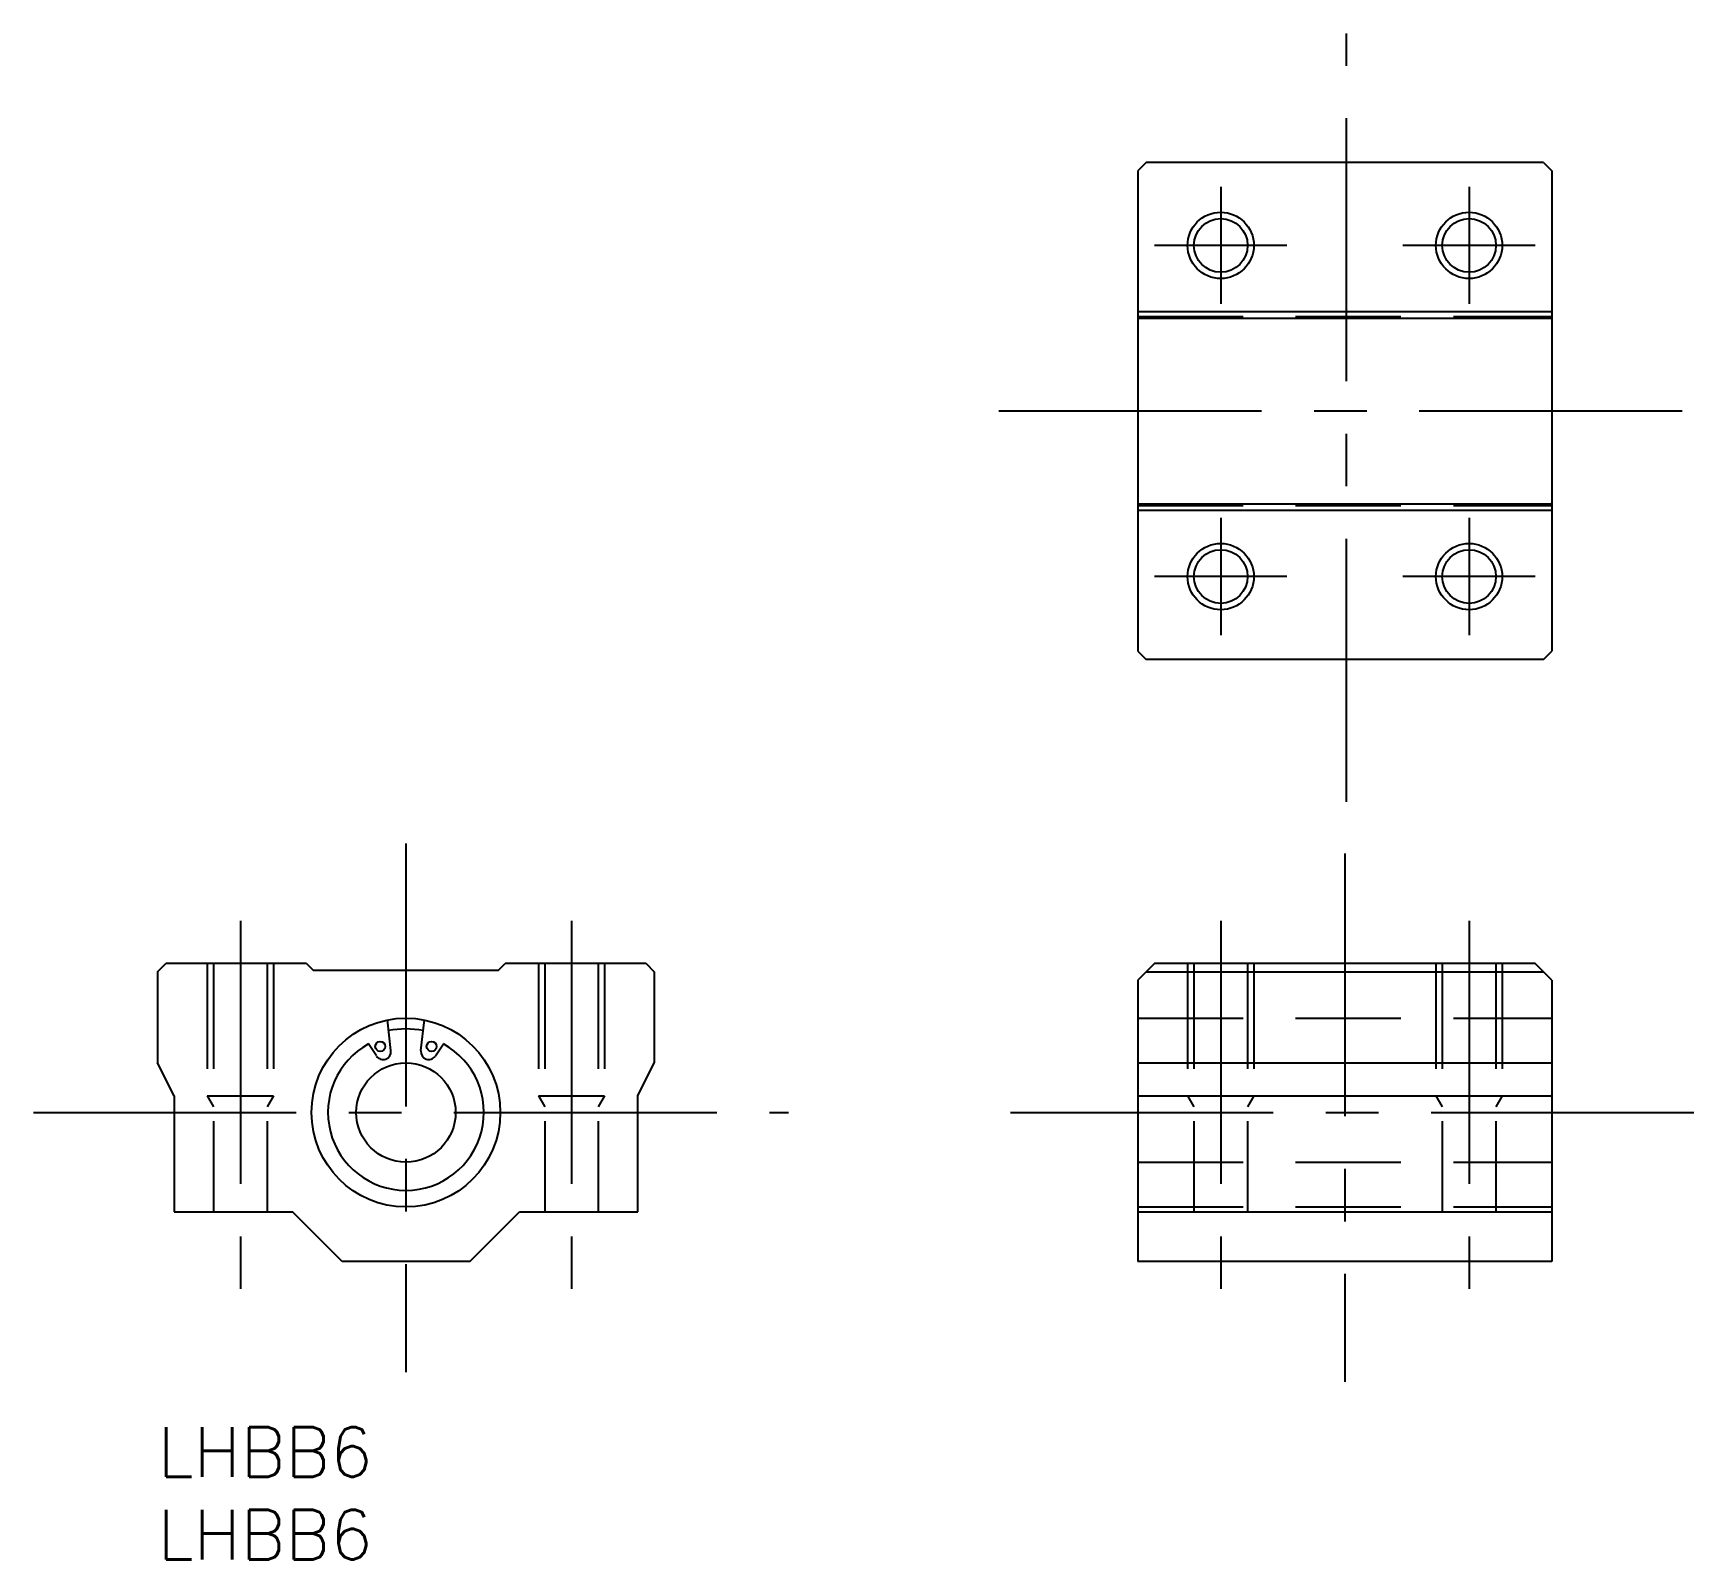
# Model space of a CAD drawing. Extents: x -7 to 93, y -8 to 84.
import ezdxf

# ---------------------------------------------------------------- set-up
doc = ezdxf.new("R2010")
doc.units = 0
doc.header["$LTSCALE"] = 0.5
doc.linetypes.add('CENTER', pattern=[50.8, 31.75, -6.35, 6.35, -6.35])
doc.linetypes.add('DASHED', pattern=[19.05, 12.7, -6.35])
for name, color, linetype in [('MSM_CENTER', 1, 'CENTER'), ('MSM_CONTINUOUS', 7, 'CONTINUOUS'), ('MSM_DASHED', 4, 'DASHED'), ('MSM_NARROW', 5, 'CONTINUOUS'), ('MSM_PART_NUMBER', 7, 'CONTINUOUS')]:
    doc.layers.add(name, color=color, linetype=linetype)
doc.styles.get("Standard").update_dxf_attribs({"font": 'txt.shx', "height": 3, "bigfont": 'bigfont.shx'})

# ---------------------------------------------------------------- blocks, each defined once
blk = doc.blocks.new('*U5')
at = {"layer": 'MSM_PART_NUMBER'}
blk.add_text('LHBB6', height=3, dxfattribs=at).set_placement((0, -3))
blk = doc.blocks.new('*U6')
at = {"layer": 'MSM_PART_NUMBER'}
blk.add_text('LHBB6', height=3, dxfattribs=at).set_placement((0, -8))

msp = doc.modelspace()

# ---------------------------------------------------------------- linework, layer by layer
at = {"layer": 'MSM_CENTER'}
for p, q in [((71.81, 37.77), (71.81, 84.17)), ((64.21, 74.91), (64.21, 67.84)), ((79.21, 74.91), (79.21, 67.84)), ((68.21, 71.37), (60.21, 71.37)), ((83.21, 71.37), (75.21, 71.37)), ((50.8, 61.37), (92.72, 61.37)), ((64.21, 54.91), (64.21, 47.84)), ((79.21, 54.91), (79.21, 47.84)), ((68.21, 51.37), (60.21, 51.37)), ((83.21, 51.37), (75.21, 51.37)), ((15, 35.25), (15, 3.33)), ((71.71, 34.65), (71.71, 2.73)), ((5, 30.57), (5, 7.43)), ((25, 30.57), (25, 7.43)), ((64.21, 30.57), (64.21, 7.43)), ((79.21, 30.57), (79.21, 7.43)), ((-7.5, 19), (38.1, 19)), ((51.51, 19), (93.31, 19))]:
    msp.add_line(p, q, dxfattribs=at)
at = {"layer": 'MSM_CONTINUOUS'}
for p, q in [((59.71, 76.37), (59.21, 75.87)), ((59.21, 75.87), (59.21, 46.87)), ((83.71, 76.37), (59.71, 76.37)), ((83.71, 76.37), (84.21, 75.87)), ((84.21, 75.87), (84.21, 46.87)), ((59.21, 67.37), (84.21, 67.37)), ((59.21, 66.97), (84.21, 66.97)), ((59.21, 55.77), (84.21, 55.77)), ((59.21, 55.37), (84.21, 55.37)), ((59.21, 46.87), (59.71, 46.37)), ((83.71, 46.37), (59.71, 46.37)), ((83.71, 46.37), (84.21, 46.87)), ((0, 27.5), (0.5, 28)), ((0, 27.5), (0, 22)), ((9, 28), (0.5, 28)), ((9, 28), (9.4, 27.6)), ((9.4, 27.6), (20.6, 27.6)), ((20.6, 27.6), (21, 28)), ((29.5, 28), (21, 28)), ((29.5, 28), (30, 27.5)), ((30, 27.5), (30, 22)), ((60.21, 28), (59.21, 27)), ((59.71, 27.5), (83.71, 27.5)), ((83.21, 28), (60.21, 28)), ((84.21, 27), (83.21, 28)), ((59.21, 27), (59.21, 10)), ((84.21, 27), (84.21, 10)), ((14.09, 22.74), (13.88, 24.59)), ((15.91, 22.74), (16.12, 24.59)), ((13.22, 22.42), (12.74, 23.14)), ((16.78, 22.42), (17.26, 23.14)), ((1, 20), (0, 22)), ((29, 20), (30, 22)), ((59.21, 22), (84.21, 22)), ((1, 20), (1, 13)), ((29, 13), (29, 20)), ((59.21, 20), (84.21, 20)), ((1, 13), (8.14, 13)), ((11.14, 10), (8.14, 13)), ((18.86, 10), (21.86, 13)), ((21.86, 13), (29, 13)), ((59.21, 13), (84.21, 13)), ((18.86, 10), (11.14, 10)), ((84.21, 10), (59.21, 10))]:
    msp.add_line(p, q, dxfattribs=at)
for centre, radius in [((64.21, 71.37), 1.62), ((79.21, 71.37), 1.62), ((64.21, 51.37), 1.62), ((79.21, 51.37), 1.62), ((15, 19), 5.7), ((13.45, 22.99), 0.3), ((16.55, 22.99), 0.3), ((15, 19), 3)]:
    msp.add_circle(centre, radius, dxfattribs=at)
for centre, radius, start, end in [((15, 18.77), 5.28, 78.5956, 101.4044), ((15, 19.01), 4.71, 118.6775, 61.3225), ((13.62, 22.68), 0.48, 213.5312, 6.53), ((16.38, 22.68), 0.48, 173.47, 326.4688)]:
    msp.add_arc(centre, radius, start, end, dxfattribs=at)
at = {"layer": 'MSM_DASHED'}
for p, q in [((59.21, 67.07), (84.21, 67.07)), ((59.21, 55.67), (84.21, 55.67)), ((3, 28), (3, 20)), ((3.38, 28), (3.38, 13)), ((6.62, 28), (6.62, 13)), ((7, 28), (7, 20)), ((23, 28), (23, 20)), ((23.38, 28), (23.38, 13)), ((26.62, 28), (26.62, 13)), ((27, 28), (27, 20)), ((62.21, 28), (62.21, 20)), ((62.59, 28), (62.59, 13)), ((65.83, 28), (65.83, 13)), ((66.21, 28), (66.21, 20)), ((77.21, 28), (77.21, 20)), ((77.59, 28), (77.59, 13)), ((80.83, 28), (80.83, 13)), ((81.21, 28), (81.21, 20)), ((59.21, 24.7), (84.21, 24.7)), ((3, 20), (7, 20)), ((3, 20), (3.38, 19.34)), ((7, 20), (6.62, 19.34)), ((23, 20), (27, 20)), ((23, 20), (23.38, 19.34)), ((27, 20), (26.62, 19.34)), ((62.21, 20), (66.21, 20)), ((62.21, 20), (62.59, 19.34)), ((66.21, 20), (65.83, 19.34)), ((77.21, 20), (81.21, 20)), ((77.21, 20), (77.59, 19.34)), ((81.21, 20), (80.83, 19.34)), ((59.21, 16), (84.21, 16)), ((59.21, 13.3), (84.21, 13.3))]:
    msp.add_line(p, q, dxfattribs=at)
at = {"layer": 'MSM_NARROW'}
for centre in [(64.21, 71.37), (79.21, 71.37), (64.21, 51.37), (79.21, 51.37)]:
    msp.add_circle(centre, 2, dxfattribs=at)

# ---------------------------------------------------------------- block references
at = {"layer": 'MSM_CONTINUOUS'}
for name in ['*U5', '*U6']:
    msp.add_blockref(name, (0, 0), dxfattribs=at)

doc.saveas('drawing.dxf')
